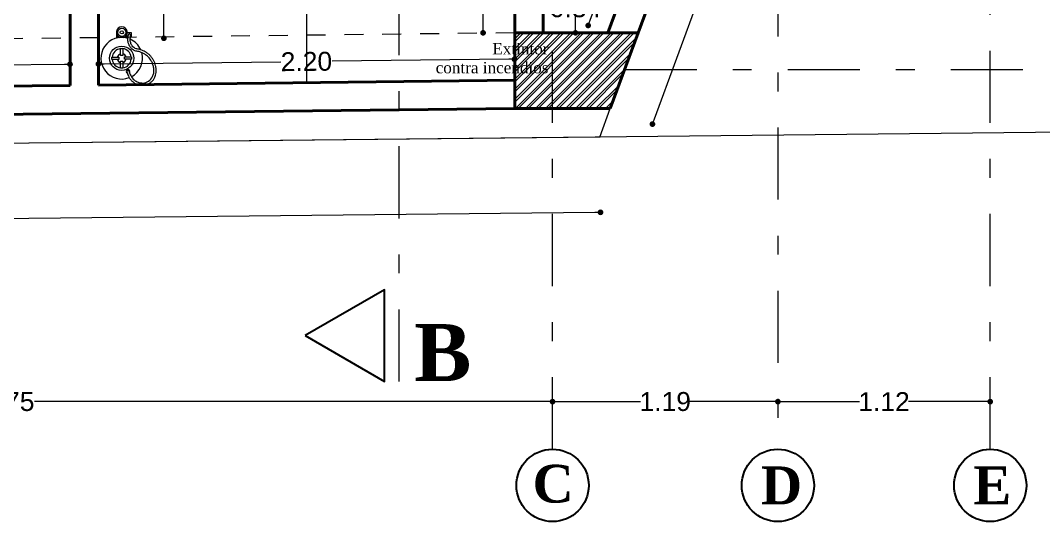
# Model space of a CAD drawing. Header units: inches. Extents: x 2908 to 3459, y -3172 to -55.
# Drawn here: x 3286.46 to 3291.87, y -162.71 to -160.03 of the extents above; entities that cross this region are included whole.
import ezdxf

# ---------------------------------------------------------------- set-up
doc = ezdxf.new("R2010")
doc.units = ezdxf.units.IN
doc.header["$MEASUREMENT"] = 0
doc.linetypes.add('ACAD_ISO03W100', pattern=[30, 12, -18])
doc.linetypes.add('DASHDOT', pattern=[25.4, 12.7, -6.35, 0, -6.35])
for name, color, linetype, lineweight in [('Capa2', 1, 'Continuous', 25), ('COTA', 1, 'Continuous', 9), ('E-EJES', 1, 'DASHDOT', 5), ('Estructura', 1, 'Continuous', 40), ('linea de linderos', 3, 'Continuous', 30), ('LINEAS DE PROYECCIÒN', 74, 'ACAD_ISO03W100', 18), ('muros 2', 5, 'Continuous', 40), ('muros bajitos', 4, 'Continuous', 15), ('PISO', 33, 'Continuous', 18)]:
    doc.layers.add(name, color=color, linetype=linetype, lineweight=lineweight)
doc.layers.add('TEXTO', color=4, linetype='Continuous')
doc.styles.add('Arial new', font='arial.ttf')
doc.styles.add('CONSTRUCTORA', font='times.ttf', dxfattribs={"height": 0.3})
doc.dimstyles.new('GUS', dxfattribs={"dimtxt": 0.1, "dimasz": 0.03, "dimexe": 0.05, "dimexo": 0.05, "dimgap": 0.005, "dimtad": 0, "dimzin": 1, "dimdsep": 46, "dimtxsty": 'Arial new', "dimblk": 'DOT', "dimcen": 0.01, "dimse1": 1, "dimse2": 1, "dimclrd": 1, "dimclre": 252, "dimclrt": 1, "dimaunit": 1, "dimadec": 0, "dimazin": 2, "dimtfac": 1, "dimtmove": 0, "dimatfit": 2, "dimldrblk": 'ARCHTICK', "dimfxl": 1, "dimlwd": -1, "dimlwe": -1, "dimarcsym": 1})

# ---------------------------------------------------------------- blocks, each defined once
blk = doc.blocks.new('_Dot')
at = {"color": 0, "linetype": 'ByBlock', "lineweight": -2}
blk.add_line((-0.5, 0), (-1, 0), dxfattribs=at)
at = {"color": 0, "linetype": 'ByBlock', "const_width": 0.5}
blk.add_lwpolyline([(-0.25, 0, 1), (0.25, 0, 1)], format="xyb", close=True, dxfattribs=at)
blk = doc.blocks.new('*D4452')
at = {"layer": 'COTA', "color": 1, "linetype": 'Continuous', "transparency": 16777216}
for p, q in [((3288.9054, -159.1259), (3288.9054, -159.4659)), ((3288.9054, -160.0659), (3288.9054, -159.7259))]:
    blk.add_line(p, q, dxfattribs=at)
at = {"layer": 'Defpoints', "color": 0, "transparency": 16777216}
for p in [(3289.0725, -159.0959, -1.031), (3288.9054, -160.0959), (3289.0725, -160.0959, -1.031)]:
    blk.add_point(p, dxfattribs=at)
at = {"layer": 'COTA', "color": 1, "transparency": 16777216, "xscale": 0.03, "yscale": 0.03, "zscale": 0.03}
for p, rotation in [((3288.9054, -159.0959), 90), ((3288.9054, -160.0959), 270)]:
    blk.add_blockref('_Dot', p, dxfattribs=dict(at, rotation=rotation))
at = {"layer": 'COTA', "color": 1, "transparency": 16777216, "insert": (3288.9054, -159.5959), "char_height": 0.1, "attachment_point": 5, "rotation": 90, "style": 'Arial new'}
blk.add_mtext('1.00', dxfattribs=at)
blk = doc.blocks.new('_ArchTick')
at = {"color": 0, "linetype": 'ByBlock', "const_width": 0.15}
blk.add_lwpolyline([(-0.5, -0.5), (0.5, 0.5)], dxfattribs=at)
blk = doc.blocks.new('*D4453')
at = {"layer": 'COTA', "color": 1, "linetype": 'Continuous', "transparency": 16777216}
for p, q in [((3287.2177, -159.1259), (3287.2177, -159.4801)), ((3287.2177, -160.0947), (3287.2177, -159.7404))]:
    blk.add_line(p, q, dxfattribs=at)
at = {"layer": 'Defpoints', "color": 0, "transparency": 16777216}
for p in [(3286.8725, -159.0959), (3286.8835, -160.1247), (3287.2177, -160.1247)]:
    blk.add_point(p, dxfattribs=at)
at = {"layer": 'COTA', "color": 1, "transparency": 16777216, "xscale": 0.03, "yscale": 0.03, "zscale": 0.03}
for p, rotation in [((3287.2177, -159.0959), 90), ((3287.2177, -160.1247), 270)]:
    blk.add_blockref('_Dot', p, dxfattribs=dict(at, rotation=rotation))
at = {"layer": 'COTA', "color": 1, "transparency": 16777216, "insert": (3287.2177, -159.6103), "char_height": 0.1, "attachment_point": 5, "rotation": 90, "style": 'Arial new'}
blk.add_mtext('1.03', dxfattribs=at)
blk = doc.blocks.new('*D4464')
at = {"layer": 'COTA', "color": 1, "linetype": 'Continuous', "transparency": 16777216}
for p, q in [((3286.9012, -160.2602), (3287.8356, -160.2495)), ((3289.0412, -160.2357), (3288.1067, -160.2464))]:
    blk.add_line(p, q, dxfattribs=at)
at = {"layer": 'Defpoints', "color": 0, "transparency": 16777216}
for p in [(3289.0712, -160.2354), (3286.8725, -160.3764), (3289.0725, -160.3513)]:
    blk.add_point(p, dxfattribs=at)
at = {"layer": 'COTA', "color": 1, "transparency": 16777216, "xscale": 0.03, "yscale": 0.03, "zscale": 0.03}
for p, rotation in [((3286.8712, -160.2605), 180.6544670367442), ((3289.0712, -160.2354), 0.6544670367442121)]:
    blk.add_blockref('_Dot', p, dxfattribs=dict(at, rotation=rotation))
at = {"layer": 'COTA', "color": 1, "transparency": 16777216, "insert": (3287.9712, -160.2479), "char_height": 0.1, "attachment_point": 5, "rotation": 0.6545, "style": 'Arial new'}
blk.add_mtext('2.20', dxfattribs=at)
blk = doc.blocks.new('*D4465')
at = {"layer": 'COTA', "color": 1, "linetype": 'Continuous', "transparency": 16777216}
for p, q in [((3289.3937, -157.4459), (3289.3937, -158.62)), ((3289.3937, -160.0659), (3289.3937, -158.8917))]:
    blk.add_line(p, q, dxfattribs=at)
at = {"layer": 'Defpoints', "color": 0, "transparency": 16777216}
for p in [(3289.2225, -157.4159), (3289.2225, -160.0959), (3289.3937, -160.0959)]:
    blk.add_point(p, dxfattribs=at)
at = {"layer": 'COTA', "color": 1, "transparency": 16777216, "xscale": 0.03, "yscale": 0.03, "zscale": 0.03}
for p, rotation in [((3289.3937, -157.4159), 90), ((3289.3937, -160.0959), 270)]:
    blk.add_blockref('_Dot', p, dxfattribs=dict(at, rotation=rotation))
at = {"layer": 'COTA', "color": 1, "transparency": 16777216, "insert": (3289.3937, -158.7559), "char_height": 0.1, "attachment_point": 5, "rotation": 90, "style": 'Arial new'}
blk.add_mtext('2.68', dxfattribs=at)
blk = doc.blocks.new('*D4487')
at = {"layer": 'COTA', "color": 1, "linetype": 'Continuous', "transparency": 16777216}
for p, q in [((3288.0683, -170.9933), (3288.4252, -170.9933)), ((3289.0425, -170.9933), (3288.6856, -170.9933))]:
    blk.add_line(p, q, dxfattribs=at)
at = {"layer": 'Defpoints', "color": 0, "transparency": 16777216}
for p in [(3289.0725, -142.9905), (3288.0383, -170.9933), (3289.0725, -170.9933)]:
    blk.add_point(p, dxfattribs=at)
at = {"layer": 'COTA', "color": 1, "transparency": 16777216, "xscale": 0.03, "yscale": 0.03, "zscale": 0.03, "rotation": 180}
blk.add_blockref('_Dot', (3288.0383, -170.9933), dxfattribs=at)
at = {"layer": 'COTA', "color": 1, "transparency": 16777216, "xscale": 0.03, "yscale": 0.03, "zscale": 0.03}
blk.add_blockref('_Dot', (3289.0725, -170.9933), dxfattribs=at)
at = {"layer": 'COTA', "color": 1, "transparency": 16777216, "insert": (3288.5554, -170.9933), "char_height": 0.1, "attachment_point": 5, "style": 'Arial new'}
blk.add_mtext('1.03', dxfattribs=at)
blk = doc.blocks.new('*D4542')
at = {"layer": 'COTA', "color": 1, "linetype": 'Continuous', "transparency": 16777216}
for p, q in [((3289.496, -161.0447), (3284.5455, -161.0976)), ((3279.2608, -161.1541), (3284.2078, -161.1012))]:
    blk.add_line(p, q, dxfattribs=at)
at = {"layer": 'Defpoints', "color": 0, "transparency": 16777216}
for p in [(3289.5217, -160.6465, -1.031), (3279.2265, -160.7566, -1.031), (3289.526, -161.0444)]:
    blk.add_point(p, dxfattribs=at)
at = {"layer": 'COTA', "color": 1, "transparency": 16777216, "xscale": 0.03, "yscale": 0.03, "zscale": 0.03}
for p, rotation in [((3289.526, -161.0444), 0.6126958381874476), ((3279.2308, -161.1545), 180.6126958381874)]:
    blk.add_blockref('_Dot', p, dxfattribs=dict(at, rotation=rotation))
at = {"layer": 'COTA', "color": 1, "transparency": 16777216, "insert": (3284.3767, -161.0994), "char_height": 0.1, "attachment_point": 5, "rotation": 0.6127, "style": 'Arial new'}
blk.add_mtext('10.30', dxfattribs=at)
blk = doc.blocks.new('*D4552')
at = {"layer": 'COTA', "color": 1, "linetype": 'Continuous', "transparency": 16777216}
for p, q in [((3292.1998, -154.0905), (3291.0525, -157.1933)), ((3289.8111, -160.5503), (3290.9585, -157.4475))]:
    blk.add_line(p, q, dxfattribs=at)
at = {"layer": 'Defpoints', "color": 0, "transparency": 16777216}
for p in [(3291.9869, -153.9798), (3292.2102, -154.0624), (3289.5774, -160.4959)]:
    blk.add_point(p, dxfattribs=at)
at = {"layer": 'COTA', "color": 1, "transparency": 16777216, "xscale": 0.03, "yscale": 0.03, "zscale": 0.03}
for p, rotation in [((3292.2102, -154.0624), 69.70662671698605), ((3289.8007, -160.5784), 249.7066267169861)]:
    blk.add_blockref('_Dot', p, dxfattribs=dict(at, rotation=rotation))
at = {"layer": 'COTA', "color": 1, "transparency": 16777216, "insert": (3291.0055, -157.3204), "char_height": 0.1, "attachment_point": 5, "rotation": 69.7066, "style": 'Arial new'}
blk.add_mtext('6.95', dxfattribs=at)
blk = doc.blocks.new('*D4544')
at = {"layer": 'COTA', "color": 1, "linetype": 'Continuous', "transparency": 16777216}
for p, q in [((3286.6913, -160.2625), (3285.3559, -160.2768)), ((3283.7512, -160.294), (3285.0866, -160.2797))]:
    blk.add_line(p, q, dxfattribs=at)
at = {"layer": 'Defpoints', "color": 0, "transparency": 16777216}
for p in [(3286.7213, -160.2622), (3286.7225, -160.3764), (3283.7224, -160.4085)]:
    blk.add_point(p, dxfattribs=at)
at = {"layer": 'COTA', "color": 1, "transparency": 16777216, "xscale": 0.03, "yscale": 0.03, "zscale": 0.03}
for p, rotation in [((3286.7213, -160.2622), 0.612695838187066), ((3283.7212, -160.2943), 180.6126958381871)]:
    blk.add_blockref('_Dot', p, dxfattribs=dict(at, rotation=rotation))
at = {"layer": 'COTA', "color": 1, "transparency": 16777216, "insert": (3285.2212, -160.2782), "char_height": 0.1, "attachment_point": 5, "rotation": 0.6127, "style": 'Arial new'}
blk.add_mtext('3.00', dxfattribs=at)
blk = doc.blocks.new('*D4575')
at = {"layer": 'COTA', "color": 1, "linetype": 'Continuous', "transparency": 16777216}
for p, q in [((3289.2525, -159.9642), (3289.2593, -159.9642)), ((3289.5354, -159.9642), (3289.5286, -159.9642))]:
    blk.add_line(p, q, dxfattribs=at)
at = {"layer": 'Defpoints', "color": 0, "transparency": 16777216}
for p in [(3289.5654, -159.9642), (3289.2225, -160.0959), (3289.5654, -160.0959)]:
    blk.add_point(p, dxfattribs=at)
at = {"layer": 'COTA', "color": 1, "transparency": 16777216, "xscale": 0.03, "yscale": 0.03, "zscale": 0.03, "rotation": 180}
blk.add_blockref('_Dot', (3289.2225, -159.9642), dxfattribs=at)
at = {"layer": 'COTA', "color": 1, "transparency": 16777216, "xscale": 0.03, "yscale": 0.03, "zscale": 0.03}
blk.add_blockref('_Dot', (3289.5654, -159.9642), dxfattribs=at)
at = {"layer": 'COTA', "color": 1, "transparency": 16777216, "insert": (3289.3939, -159.9642), "char_height": 0.1, "attachment_point": 5, "style": 'Arial new'}
blk.add_mtext('0.34', dxfattribs=at)
blk = doc.blocks.new('*D4576')
at = {"layer": 'COTA', "color": 1, "linetype": 'Continuous', "transparency": 16777216}
for p, q in [((3290.4414, -157.4053), (3290.0034, -158.5899)), ((3289.4712, -160.0291), (3289.9093, -158.8445))]:
    blk.add_line(p, q, dxfattribs=at)
at = {"layer": 'Defpoints', "color": 0, "transparency": 16777216}
for p in [(3290.4518, -157.3772), (3290.5564, -157.4159), (3289.5654, -160.0959)]:
    blk.add_point(p, dxfattribs=at)
at = {"layer": 'COTA', "color": 1, "transparency": 16777216, "xscale": 0.03, "yscale": 0.03, "zscale": 0.03}
for p, rotation in [((3290.4518, -157.3772), 69.70662671701584), ((3289.4608, -160.0572), 249.7066267170158)]:
    blk.add_blockref('_Dot', p, dxfattribs=dict(at, rotation=rotation))
at = {"layer": 'COTA', "color": 1, "transparency": 16777216, "insert": (3289.9563, -158.7172), "char_height": 0.1, "attachment_point": 5, "rotation": 69.7066, "style": 'Arial new'}
blk.add_mtext('2.86', dxfattribs=at)
blk = doc.blocks.new('extintor en planta')
at = {"layer": 'COTA'}
for p, q in [((3214.501, -67.7595), (3214.501, -67.7898)), ((3214.5586, -67.7595), (3214.5586, -67.7604)), ((3214.5586, -67.782), (3214.5586, -67.7902))]:
    blk.add_line(p, q, dxfattribs=at)
blk.add_lwpolyline([(3214.5636, -67.782), (3214.5572, -67.782), (3214.5572, -67.7604), (3214.5799, -67.7604), (3214.5799, -67.782), (3214.5756, -67.782)], dxfattribs=at)
for points in [[(3214.5226, -67.8443), (3214.5349, -67.8443), (3214.5349, -67.8812), (3214.5226, -67.8812)], [(3214.4774, -67.9028), (3214.4774, -67.8904), (3214.5142, -67.8904), (3214.5142, -67.9028)], [(3214.5358, -67.948), (3214.5235, -67.948), (3214.5235, -67.9111), (3214.5358, -67.9111)], [(3214.581, -67.8895), (3214.581, -67.9019), (3214.5442, -67.9019), (3214.5442, -67.8895)]]:
    blk.add_lwpolyline(points, close=True, dxfattribs=at)
for centre, radius in [((3214.5298, -67.7595), 0.0213), ((3214.5298, -67.7595), 0.00866), ((3214.5292, -67.8962), 0.064)]:
    blk.add_circle(centre, radius, dxfattribs=at)
for centre, radius, start, end in [((3214.5298, -67.7595), 0.0288, 289.2538, 250.2382), ((3214.5697, -67.7748), 0.00597, 355.2034, 188.0412), ((3214.5292, -67.8962), 0.11, 72.3423, 291.2716), ((3214.5292, -67.8962), 0.11, 24.0085, 65.7954), ((3214.5292, -67.8962), 0.051, 97.4781, 173.5522), ((3214.5292, -67.8962), 0.0239, 106.1093, 166.1479), ((3214.5292, -67.8962), 0.051, 7.4781, 83.5522), ((3214.5292, -67.8962), 0.0239, 16.1093, 76.1479), ((3214.5292, -67.8962), 0.11, 297.531, 15.6087), ((3214.5292, -67.8962), 0.051, 187.4781, 263.5522), ((3214.5292, -67.8962), 0.0239, 196.1093, 256.1479), ((3214.5292, -67.8962), 0.051, 277.4781, 353.5522), ((3214.5292, -67.8962), 0.0239, 286.1093, 346.1479), ((3214.5622, -67.9662), 0.0094, 327.0985, 247.7769), ((3214.5622, -67.9662), 0.00583, 6.7006, 197.7609)]:
    blk.add_arc(centre, radius, start, end, dxfattribs=at)
blk.add_spline([(3214.5567, -67.968), (3214.562, -67.9846), (3214.5672, -67.9954), (3214.5774, -68.0104), (3214.5836, -68.0168), (3214.5949, -68.0255), (3214.6067, -68.032), (3214.6197, -68.037), (3214.6353, -68.0389), (3214.6476, -68.0389), (3214.6673, -68.0332), (3214.6792, -68.0267), (3214.6919, -68.0161), (3214.7011, -68.0028), (3214.7063, -67.9911), (3214.7104, -67.9786), (3214.7113, -67.9635), (3214.7101, -67.9449), (3214.7084, -67.9362), (3214.704, -67.9211), (3214.6976, -67.9071), (3214.6898, -67.895), (3214.6802, -67.8828), (3214.6674, -67.8715), (3214.653, -67.8616), (3214.6421, -67.8566), (3214.631, -67.8519), (3214.6183, -67.8486), (3214.6101, -67.8473), (3214.6008, -67.8442), (3214.5932, -67.8389), (3214.5849, -67.8311), (3214.5802, -67.8234), (3214.5768, -67.8147), (3214.5748, -67.806), (3214.5743, -67.7988), (3214.5744, -67.7924), (3214.5756, -67.7824), (3214.5758, -67.7776), (3214.5756, -67.7744)], degree=3, dxfattribs=at)
blk.add_open_spline([(3214.568, -67.9656), (3214.5721, -67.978), (3214.5754, -67.9863), (3214.5859, -68.003), (3214.5929, -68.01), (3214.607, -68.0191), (3214.6143, -68.0228), (3214.6246, -68.0262), (3214.6291, -68.0266), (3214.6409, -68.0272), (3214.6455, -68.0274), (3214.6547, -68.0255), (3214.6597, -68.0236), (3214.6748, -68.0163), (3214.6831, -68.0096), (3214.6917, -67.9956), (3214.6942, -67.9895), (3214.6986, -67.9778), (3214.6993, -67.9738), (3214.6995, -67.9613), (3214.6993, -67.9543), (3214.6979, -67.9426), (3214.6963, -67.9362), (3214.6926, -67.9243), (3214.6903, -67.9186), (3214.6828, -67.9048), (3214.6764, -67.8956), (3214.6643, -67.8839), (3214.6573, -67.8784), (3214.647, -67.8717), (3214.6426, -67.8699), (3214.631, -67.8647), (3214.6267, -67.8627), (3214.617, -67.8603), (3214.6115, -67.8602), (3214.5982, -67.8565), (3214.5921, -67.8531), (3214.5841, -67.8469), (3214.5806, -67.8443), (3214.5725, -67.8351), (3214.57, -67.83), (3214.566, -67.8206), (3214.5643, -67.8156), (3214.5619, -67.8019), (3214.5622, -67.7937), (3214.5635, -67.7828), (3214.5639, -67.78), (3214.5639, -67.777), (3214.5638, -67.7763), (3214.5638, -67.7753)], degree=3, knots=[0.009461, 0.009461, 0.009461, 0.009461, 0.092454, 0.092454, 0.184907, 0.184907, 0.247609, 0.247609, 0.295251, 0.295251, 0.342892, 0.342892, 0.390534, 0.390534, 0.493055, 0.493055, 0.547203, 0.547203, 0.601351, 0.601351, 0.655499, 0.655499, 0.709647, 0.709647, 0.763795, 0.763795, 0.85308, 0.85308, 0.919493, 0.919493, 0.966863, 0.966863, 1.014234, 1.014234, 1.061605, 1.061605, 1.095923, 1.095923, 1.130242, 1.130242, 1.16456, 1.16456, 1.198879, 1.198879, 1.25122, 1.25122, 1.279494, 1.279494, 1.286846, 1.286846, 1.286846, 1.286846], dxfattribs=at)
blk = doc.blocks.new('*D4825')
at = {"layer": 'COTA', "color": 1, "linetype": 'Continuous', "transparency": 16777216}
for p, q in [((3283.5523, -162.0447), (3286.2622, -162.0447)), ((3289.2426, -162.0447), (3286.5327, -162.0447))]:
    blk.add_line(p, q, dxfattribs=at)
at = {"layer": 'Defpoints', "color": 0, "transparency": 16777216}
for p in [(3283.5223, -161.8276), (3289.2726, -161.8276), (3289.2726, -162.0447)]:
    blk.add_point(p, dxfattribs=at)
at = {"layer": 'COTA', "color": 1, "transparency": 16777216, "xscale": 0.03, "yscale": 0.03, "zscale": 0.03, "rotation": 180}
blk.add_blockref('_Dot', (3283.5223, -162.0447), dxfattribs=at)
at = {"layer": 'COTA', "color": 1, "transparency": 16777216, "xscale": 0.03, "yscale": 0.03, "zscale": 0.03}
blk.add_blockref('_Dot', (3289.2726, -162.0447), dxfattribs=at)
at = {"layer": 'COTA', "color": 1, "transparency": 16777216, "insert": (3286.3974, -162.0447), "char_height": 0.1, "attachment_point": 5, "style": 'Arial new'}
blk.add_mtext('5.75', dxfattribs=at)
blk = doc.blocks.new('*D4826')
at = {"layer": 'COTA', "color": 1, "linetype": 'Continuous', "transparency": 16777216}
for p, q in [((3289.3026, -162.0447), (3289.7379, -162.0447)), ((3290.4339, -162.0447), (3289.9985, -162.0447))]:
    blk.add_line(p, q, dxfattribs=at)
at = {"layer": 'Defpoints', "color": 0, "transparency": 16777216}
for p in [(3289.2726, -161.8276), (3290.4639, -161.8276), (3290.4639, -162.0447)]:
    blk.add_point(p, dxfattribs=at)
at = {"layer": 'COTA', "color": 1, "transparency": 16777216, "xscale": 0.03, "yscale": 0.03, "zscale": 0.03, "rotation": 180}
blk.add_blockref('_Dot', (3289.2726, -162.0447), dxfattribs=at)
at = {"layer": 'COTA', "color": 1, "transparency": 16777216, "xscale": 0.03, "yscale": 0.03, "zscale": 0.03}
blk.add_blockref('_Dot', (3290.4639, -162.0447), dxfattribs=at)
at = {"layer": 'COTA', "color": 1, "transparency": 16777216, "insert": (3289.8682, -162.0447), "char_height": 0.1, "attachment_point": 5, "style": 'Arial new'}
blk.add_mtext('1.19', dxfattribs=at)
blk = doc.blocks.new('*D4827')
at = {"layer": 'COTA', "color": 1, "linetype": 'Continuous', "transparency": 16777216}
for p, q in [((3290.4939, -162.0447), (3290.8955, -162.0447)), ((3291.5565, -162.0447), (3291.1548, -162.0447))]:
    blk.add_line(p, q, dxfattribs=at)
at = {"layer": 'Defpoints', "color": 0, "transparency": 16777216}
for p in [(3290.4639, -161.8276), (3291.5865, -161.8276), (3291.5865, -162.0447)]:
    blk.add_point(p, dxfattribs=at)
at = {"layer": 'COTA', "color": 1, "transparency": 16777216, "xscale": 0.03, "yscale": 0.03, "zscale": 0.03, "rotation": 180}
blk.add_blockref('_Dot', (3290.4639, -162.0447), dxfattribs=at)
at = {"layer": 'COTA', "color": 1, "transparency": 16777216, "xscale": 0.03, "yscale": 0.03, "zscale": 0.03}
blk.add_blockref('_Dot', (3291.5865, -162.0447), dxfattribs=at)
at = {"layer": 'COTA', "color": 1, "transparency": 16777216, "insert": (3291.0252, -162.0447), "char_height": 0.1, "attachment_point": 5, "style": 'Arial new'}
blk.add_mtext('1.12', dxfattribs=at)
blk = doc.blocks.new('estructural dos')
at = {"layer": 'muros bajitos'}
h = blk.add_hatch(dxfattribs=at)
h.set_pattern_fill('ANSI31', color=256, scale=0.3, style=0)
h.set_pattern_definition([(45, (100.310236, 18.01623), (-0.0265165043, 0.0265165043), [])])
h.paths.add_polyline_path([(3391.1745, -122.0591), (3390.5217, -122.0591), (3390.5217, -122.4591), (3391.0265, -122.4591)])
at = {"layer": 'Estructura'}
for p, q in [((3390.5217, -122.4591), (3390.5217, -122.0591)), ((3390.5217, -122.4591), (3390.5217, -122.0591)), ((3391.1745, -122.0591), (3390.5217, -122.0591)), ((3391.1745, -122.0591), (3391.0265, -122.4591)), ((3391.1745, -122.0591), (3391.0265, -122.4591)), ((3391.0265, -122.4591), (3390.5217, -122.4591)), ((3391.0265, -122.4591), (3390.5217, -122.4591))]:
    blk.add_line(p, q, dxfattribs=at)

msp = doc.modelspace()

# ---------------------------------------------------------------- hatches: boundary and pattern name
at = {"layer": 'COTA'}
h = msp.add_hatch(dxfattribs=at)
h.set_pattern_fill('ANSI31', color=256, scale=0.3, style=0)
h.set_pattern_definition([(45, (-1.13892, -20.02056), (-0.0265165043, 0.0265165043), [])])
h.paths.add_polyline_path([(3289.7253, -160.0959), (3289.0725, -160.0959), (3289.0725, -160.4959), (3289.5774, -160.4959)])

# ---------------------------------------------------------------- linework, layer by layer
at = {"layer": 'Capa2'}
msp.add_lwpolyline([(3287.9646, -161.6956), (3288.3846, -161.9381), (3288.3846, -161.4531)], close=True, dxfattribs=at)
for centre in [(3289.2726, -162.4873), (3290.4639, -162.4873), (3291.5865, -162.4873)]:
    msp.add_circle(centre, 0.1912, dxfattribs=at)
at = {"layer": 'E-EJES', "ltscale": 0.03}
for p, q in [((3288.4624, -161.9381), (3288.4624, -151.586)), ((3289.2726, -162.296), (3289.2726, -151.9764)), ((3290.4639, -151.9764), (3290.4639, -162.296)), ((3291.5865, -162.296), (3291.5865, -151.9764)), ((3289.6537, -160.2896), (3293.0976, -160.2896))]:
    msp.add_line(p, q, dxfattribs=at)
at = {"layer": 'Estructura'}
for p, q in [((3289.0725, -160.4959), (3289.0725, -160.0959)), ((3289.0725, -160.4959), (3289.0725, -160.0959)), ((3289.7253, -160.0959), (3289.0725, -160.0959)), ((3289.7253, -160.0959), (3289.5774, -160.4959)), ((3289.7253, -160.0959), (3289.5774, -160.4959)), ((3289.5774, -160.4959), (3289.0725, -160.4959)), ((3289.5774, -160.4959), (3289.0725, -160.4959))]:
    msp.add_line(p, q, dxfattribs=at)
at = {"layer": 'LINEAS DE PROYECCIÒN', "ltscale": 0.003}
msp.add_line((3289.0725, -160.0959), (3283.7224, -160.1585), dxfattribs=at)
at = {"layer": 'muros 2'}
for p, q in [((3286.7225, -160.3734), (3286.7225, -157.0159)), ((3286.8725, -160.3716), (3286.8725, -157.0159)), ((3286.8725, -160.3716), (3286.8725, -157.0159)), ((3290.5564, -157.4159), (3289.5654, -160.0959)), ((3290.7163, -157.4159), (3289.7253, -160.0959)), ((3290.7163, -157.4159), (3289.7253, -160.0959)), ((3289.0725, -160.1012), (3289.0725, -157.5159)), ((3289.2225, -160.0959), (3289.2225, -157.5159)), ((3286.7225, -160.3734), (3283.7224, -160.4085)), ((3289.0725, -160.3459), (3286.8725, -160.3716)), ((3289.0725, -160.4959), (3283.7217, -160.5585))]:
    msp.add_line(p, q, dxfattribs=at)
at = {"layer": 'muros bajitos'}
for p, q in [((3289.5217, -160.6465), (3289.5774, -160.4959)), ((3293.7509, -160.6012), (3280.1331, -160.7469)), ((3289.5217, -160.6465), (3280.1331, -160.7469))]:
    msp.add_line(p, q, dxfattribs=at)
at = {"layer": 'PISO'}
msp.add_line((3287.9725, -159.0959), (3287.9725, -160.363), dxfattribs=at)

# ---------------------------------------------------------------- block references
at = {"layer": 'COTA'}
msp.add_blockref('extintor en planta', (72.4653, -92.3339), dxfattribs=at)
at = {"layer": 'linea de linderos'}
msp.add_blockref('estructural dos', (-101.4492, -38.0368), dxfattribs=at)

# ---------------------------------------------------------------- texts
at = {"layer": 'TEXTO', "insert": (3289.2509, -160.1497), "char_height": 0.06, "attachment_point": 3, "rotation": 0.0038, "style": 'CONSTRUCTORA'}
msp.add_mtext_dynamic_manual_height_columns('Extintor\\P contra incendios', width=3.563847, gutter_width=0.5, heights=[0], dxfattribs=at)
at = {"layer": 'TEXTO', "insert": (3288.5408, -161.6348), "char_height": 0.3, "width": 7.088282, "attachment_point": 1, "style": 'CONSTRUCTORA'}
msp.add_mtext('{\\fTimes New Roman|b1|i0|c0|p18;\\T1.1;B}', dxfattribs=at)
at = {"layer": 'TEXTO', "char_height": 0.2, "width": 4.725521, "attachment_point": 1, "rotation": 359.9982, "style": 'CONSTRUCTORA'}
for s, insert in [('{\\fTimes New Roman|b1|i0|c0|p18;\\T1.1;C}', (3289.1666, -162.3782)), ('{\\fTimes New Roman|b1|i0|c0|p18;\\T1.1;D }', (3290.3739, -162.3871)), ('{\\fTimes New Roman|b1|i0|c0|p18;\\T1.1;E }', (3291.4965, -162.3871))]:
    msp.add_mtext(s, dxfattribs=dict(at, insert=insert))

# ---------------------------------------------------------------- dimensions: what is measured, and where the dimension line sits
at = {"layer": 'COTA'}
for base, p1, p2, picture, middle in [((3289.0725, -170.9933), (3288.0383, -170.9933), (3289.0725, -142.9905), '*D4487', (3288.5554, -170.9933)), ((3289.5654, -159.9642), (3289.2225, -160.0959), (3289.5654, -160.0959), '*D4575', (3289.3939, -159.9642)), ((3289.2726, -162.0447), (3283.5223, -161.8276), (3289.2726, -161.8276), '*D4825', (3286.3974, -162.0447)), ((3290.4639, -162.0447), (3289.2726, -161.8276), (3290.4639, -161.8276), '*D4826', (3289.8682, -162.0447)), ((3291.5865, -162.0447), (3290.4639, -161.8276), (3291.5865, -161.8276), '*D4827', (3291.0252, -162.0447))]:
    dim = msp.add_linear_dim(base=base, p1=p1, p2=p2, dimstyle='GUS', dxfattribs=at)
    dim.commit()
    dim.dimension.update_dxf_attribs({"geometry": picture, "text_midpoint": middle})
for p1, p2, distance, picture, middle in [((3289.5774, -160.4959), (3291.9869, -153.9798), -0.2381, '*D4552', (3291.0055, -157.3204)), ((3289.5654, -160.0959), (3290.5564, -157.4159), 0.1115, '*D4576', (3289.9563, -158.7172)), ((3283.7224, -160.4085), (3286.7225, -160.3764), 0.1142, '*D4544', (3285.2212, -160.2782)), ((3286.8725, -160.3764), (3289.0725, -160.3513), 0.1159, '*D4464', (3287.9712, -160.2479))]:
    dim = msp.add_aligned_dim(p1=p1, p2=p2, distance=distance, dimstyle='GUS', dxfattribs=at)
    dim.commit()
    dim.dimension.update_dxf_attribs({"geometry": picture, "text_midpoint": middle})
for base, p1, p2, angle, picture, middle in [((3289.3937, -160.0959), (3289.2225, -157.4159), (3289.2225, -160.0959), 90, '*D4465', (3289.3937, -158.7559)), ((3287.2177, -160.1247), (3286.8725, -159.0959), (3286.8835, -160.1247), 90, '*D4453', (3287.2177, -159.6103)), ((3288.9054, -160.0959, 1.031), (3289.0725, -159.0959), (3289.0725, -160.0959), 270, '*D4452', (3288.9054, -159.5959, 1.031))]:
    dim = msp.add_linear_dim(base=base, p1=p1, p2=p2, angle=angle, dimstyle='GUS', dxfattribs=at)
    dim.commit()
    dim.dimension.update_dxf_attribs({"geometry": picture, "text_midpoint": middle})
dim = msp.add_linear_dim(base=(3289.526, -161.0444, 1.031), p1=(3279.2265, -160.7566), p2=(3289.5217, -160.6465), angle=0.6127, dimstyle='GUS', dxfattribs=at)
dim.commit()
dim.dimension.update_dxf_attribs({"geometry": '*D4542', "text_midpoint": (3284.3767, -161.0994, 1.031), "dimtype": 161})

doc.saveas('drawing.dxf')
